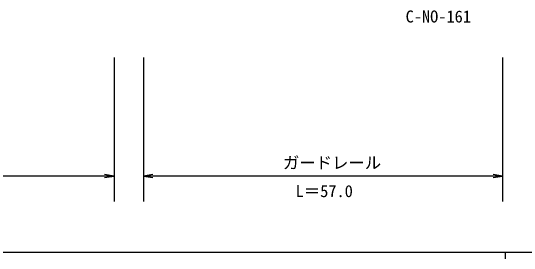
# Model space of a CAD drawing. Units: millimetres, scale not verified. Extents: x 40000 to 680000, y 20000 to 380000.
# Drawn here: x 192499 to 271006, y 204000 to 241898 of the extents above; entities that cross this region are included whole.
import ezdxf
from ezdxf.enums import TextEntityAlignment as Align

# ---------------------------------------------------------------- set-up
doc = ezdxf.new("R2010")
doc.units = ezdxf.units.MM
doc.header["$LTSCALE"] = 1000
for name, color, linetype, lineweight in [('M-STR-STR3', 7, 'Continuous', 25), ('M-STR-STRC', 7, 'Continuous', 25), ('M-TTL-BAND', 7, 'Continuous', 25)]:
    doc.layers.add(name, color=color, linetype=linetype, lineweight=lineweight)
doc.styles.add('ＭＳ ゴシック', font='')
doc.styles.get('ＭＳ ゴシック').set_extended_font_data('MS Gothic')

# ---------------------------------------------------------------- blocks, each defined once
blk = doc.blocks.new('open_arrow')
at = {"color": 0, "linetype": 'Continuous', "lineweight": -2}
blk.add_lwpolyline([(7.5, 1.25), (0, 0), (7.5, -1.25)], dxfattribs=at)

msp = doc.modelspace()

# ---------------------------------------------------------------- linework, layer by layer
at = {"layer": 'M-STR-STR3'}
for p, q in [((208344, 234713), (208344, 212737)), ((212829, 234713), (212829, 212737)), ((267638, 234713), (267638, 212737)), ((208344, 216615), (98746, 216615)), ((267638, 216615), (212829, 216615))]:
    msp.add_line(p, q, dxfattribs=at)
at = {"layer": 'M-TTL-BAND'}
for p, q in [((40000, 205000), (579000, 205000)), ((268000, 205000), (268000, 204000))]:
    msp.add_line(p, q, dxfattribs=at)

# ---------------------------------------------------------------- block references
at = {"layer": 'M-STR-STR3', "xscale": 193, "yscale": 193, "rotation": 180}
for p in [(208344, 216615), (267638, 216615)]:
    msp.add_blockref('open_arrow', p, dxfattribs=at)
at = {"layer": 'M-STR-STR3', "xscale": 193, "yscale": 193}
msp.add_blockref('open_arrow', (212829, 216615), dxfattribs=at)

# ---------------------------------------------------------------- texts
at = {"layer": 'M-STR-STR3', "style": 'ＭＳ ゴシック'}
for s, p in [('ガードレール', (234102, 218638)), ('L＝57.0', (236045, 214314))]:
    msp.add_text(s, height=1833, dxfattribs=at).set_placement(p, align=Align.MIDDLE_LEFT)
at = {"layer": 'M-STR-STRC', "style": 'ＭＳ ゴシック'}
msp.add_text('C-NO-161', height=1833, dxfattribs=at).set_placement((252828, 240952), align=Align.MIDDLE_LEFT)

doc.saveas('drawing.dxf')
